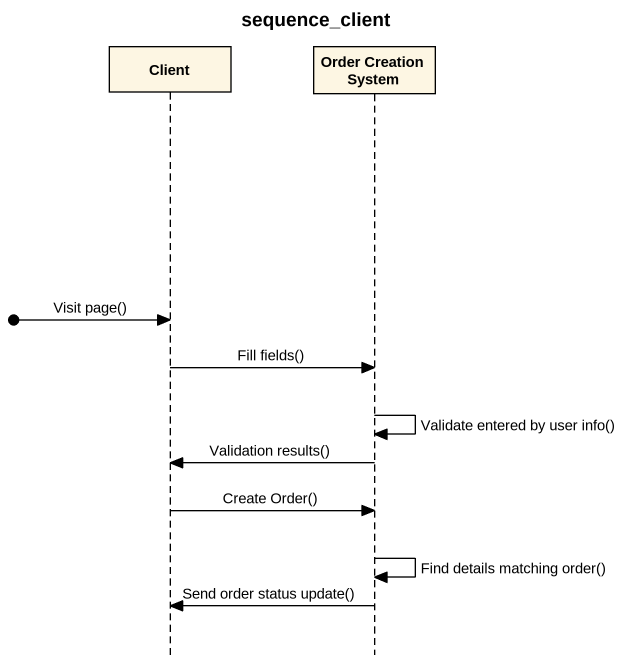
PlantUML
@startuml
title sequence_client
hide footbox
participant Client
participant "Order Creation System" as Order_Creation_System

[o-> Client : Visit page()
Client -> Order_Creation_System : Fill fields()
Order_Creation_System -> Order_Creation_System : Validate entered by user info()
Order_Creation_System -> Client : Validation results()
Client -> Order_Creation_System : Create Order()
Order_Creation_System -> Order_Creation_System : Find details matching order()
Order_Creation_System -> Client : Send order status update()
@enduml
